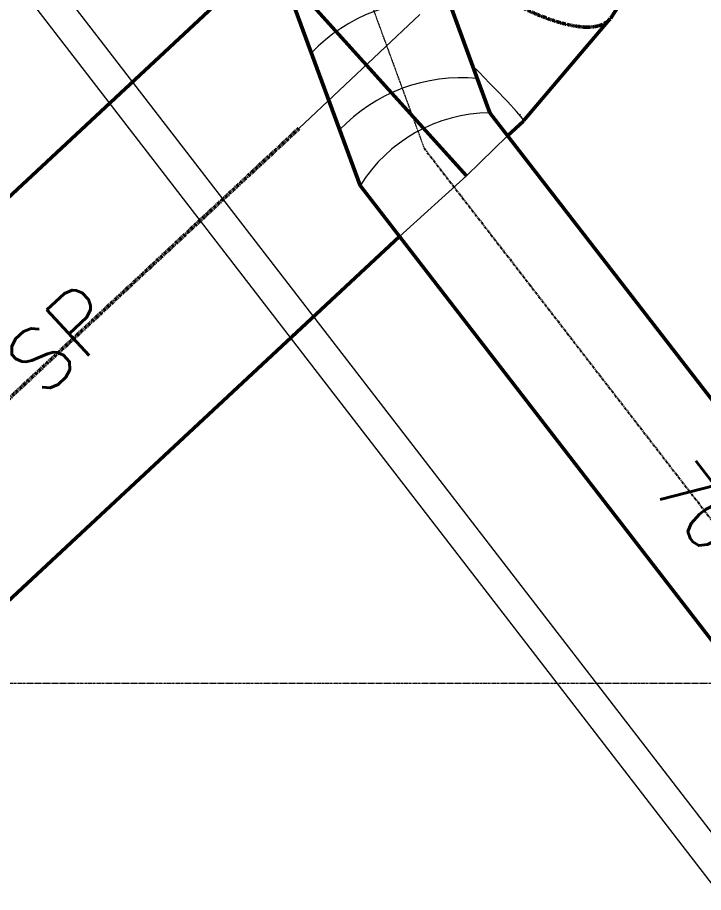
# Model space of a CAD drawing. Header units: inches. Extents: x 0 to 235202, y 0 to 361577.
# Drawn here: x 115357 to 118657, y 297221 to 301428 of the extents above; entities that cross this region are included whole.
import ezdxf

# ---------------------------------------------------------------- set-up
doc = ezdxf.new("R2010")
doc.units = ezdxf.units.IN
doc.header["$MEASUREMENT"] = 0
doc.linetypes.add('CENTER', pattern=[2, 1.25, -0.25, 0.25, -0.25])
doc.linetypes.add('PHANTOM2', pattern=[1.25, 0.625, -0.125, 0.125, -0.125, 0.125, -0.125])
for name, color, linetype, lineweight in [('.5', 8, 'Continuous', 0), ('DIM', 251, 'Continuous', 0), ('PLC WIRE', 7, 'Continuous', 0)]:
    doc.layers.add(name, color=color, linetype=linetype, lineweight=lineweight)
doc.styles.add('SIMPLEX', font='simplex.shx')
doc.styles.get("Standard").update_dxf_attribs({"font": 'arial.ttf'})
doc.linetypes.add('FENCE_LINE', pattern='A,0.5,-0.1,["X",Standard,S=0.1,R=0,X=-0.02,Y=-0.05],-0.1', length=0.7)

msp = doc.modelspace()

# ---------------------------------------------------------------- linework, layer by layer
at = {"layer": '.5', "color": 8, "linetype": 'CENTER', "ltscale": 5}
msp.add_line((116336.5, 303461.5), (117313.4, 300798.9), dxfattribs=at)
at = {"layer": '.5', "color": 8, "linetype": 'CENTER', "ltscale": 10}
msp.add_line((169573.2, 298225.3), (105058.9, 298225.3), dxfattribs=at)
at = {"color": 8, "linetype": 'PHANTOM2', "ltscale": 20}
msp.add_line((117313.4, 300798.9), (120821.2, 296266.5), dxfattribs=at)
at = {"layer": 'DIM', "color": 8, "linetype": 'Continuous', "ltscale": 25}
msp.add_line((145896.8, 262255), (107144.3, 312481.6), dxfattribs=at)
at = {"layer": 'DIM', "color": 8, "linetype": 'FENCE_LINE', "ltscale": 25}
msp.add_line((145707.3, 262255), (107025.6, 312390), dxfattribs=at)
at = {"layer": 'DIM', "color": 8, "lineweight": 50}
for p, q in [((116642.8, 303658.9), (117629.8, 300968.7)), ((116033.9, 303266.3), (117005.1, 300619.2)), ((118212.6, 301427.6), (118521.9, 301907.9)), ((118212.6, 301427.6), (118521.9, 301907.9)), ((112180.9, 297644.6), (116590, 301750.6)), ((116561.4, 301724), (117516.9, 300665.7)), ((117791, 300930.1), (118205.3, 301417.9)), ((117791, 300930.1), (118205.3, 301417.9)), ((117629.8, 300968.7), (120110.9, 297763)), ((117714.7, 300859), (117790.8, 300929.8)), ((117714.7, 300859), (117790.8, 300929.8)), ((117005.1, 300619.2), (120414, 296211.9)), ((113126, 296585.7), (117194.4, 300374.4))]:
    msp.add_line(p, q, dxfattribs=at)
at = {"layer": 'DIM', "color": 8, "linetype": 'Continuous'}
msp.add_line((117293.1, 301441.8), (116710.8, 300893.7), dxfattribs=at)
at = {"layer": 'DIM', "color": 8, "linetype": 'PHANTOM2', "lineweight": 50, "ltscale": 20}
msp.add_line((112642.5, 297105), (116710.8, 300893.7), dxfattribs=at)
at = {"layer": 'DIM', "color": 8}
for p, q in [((117516.9, 300665.7), (117714.7, 300859)), ((117194.4, 300374.4), (117516.9, 300665.7))]:
    msp.add_line(p, q, dxfattribs=at)
at = {"layer": 'DIM', "color": 8, "ltscale": 2000}
for centre, radius, start, end in [((117354.9, 300701), 806.5, 84.4078, 136.3875), ((117490.5, 300331.3), 806.5, 84.4078, 136.3875), ((117638.3, 300223.4), 746.7, 90.6926, 147.9978)]:
    msp.add_arc(centre, radius, start, end, dxfattribs=at)
at = {"layer": 'DIM', "color": 8, "linetype": 'PHANTOM2', "lineweight": 50, "ltscale": 20}
for centre, major_axis, ratio, start_param, end_param in [((117638.6, 301846.6), (571, -423.4), 0.337663, 4.388108, 5.958551), ((117638.6, 301846.6), (-571, 423.4), 0.337663, 2.817312, 3.163877), ((117638.5, 301846.6), (571, -423.4), 0.337686, 5.958873, 5.958932)]:
    msp.add_ellipse(centre, major_axis=major_axis, ratio=ratio, start_param=start_param, end_param=end_param, dxfattribs=at)
at = {"layer": 'DIM', "color": 8}
for centre, major_axis, ratio, start_param, end_param in [((117638.6, 301846.6), (571, -423.4), 0.337663, 4.388108, 5.958551), ((117638.6, 301846.6), (-571, 423.4), 0.337663, 2.817312, 3.163877), ((117277, 301420.8), (-513.8, 491), 0.036941, 3.139435, 4.194849)]:
    msp.add_ellipse(centre, major_axis=major_axis, ratio=ratio, start_param=start_param, end_param=end_param, dxfattribs=at)
at = {"layer": 'DIM', "color": 8, "lineweight": 50}
for centre, major_axis, ratio, start_param, end_param in [((117638.5, 301846.6), (571, -423.4), 0.337686, 5.958873, 5.958932), ((117276.9, 301420.9), (-513.8, 491), 0.036946, 3.445658, 3.445736), ((117276.9, 301420.9), (-513.8, 491), 0.036946, 3.445658, 3.445736)]:
    msp.add_ellipse(centre, major_axis=major_axis, ratio=ratio, start_param=start_param, end_param=end_param, dxfattribs=at)
at = {"layer": 'DIM', "color": 8, "linetype": 'PHANTOM2', "lineweight": 50, "ltscale": 20}
msp.add_open_spline([(118134.2, 301383.8), (118134.2, 301383.8), (118134.2, 301383.8), (118134.1, 301383.8)], degree=3, dxfattribs=at)
at = {"layer": 'DIM', "color": 8, "lineweight": 50}
for points in [[(118134.2, 301383.8), (118134.2, 301383.8), (118134.2, 301383.8), (118134.1, 301383.8)], [(117772.6, 300958.1), (117772.6, 300958.1), (117772.6, 300958.1), (117772.6, 300958.1)], [(117772.6, 300958.1), (117772.6, 300958.1), (117772.6, 300958.1), (117772.6, 300958.1)]]:
    msp.add_open_spline(points, degree=3, dxfattribs=at)

# ---------------------------------------------------------------- texts
at = {"layer": 'DIM', "color": 8, "style": 'SIMPLEX'}
msp.add_text('∅1400 SP', height=300, rotation=42.9619, dxfattribs=at).set_placement((114385.6, 298576.2))
at = {"layer": 'DIM', "color": 8, "ltscale": 2000, "style": 'SIMPLEX'}
msp.add_text('700%%C', height=250, rotation=307.65, dxfattribs=at).set_placement((118402.6, 299169.8))
at = {"layer": 'PLC WIRE', "color": 8, "ltscale": 2000, "style": 'SIMPLEX'}
msp.add_text('700%%C', height=250, rotation=307.65, dxfattribs=at).set_placement((118402.6, 299169.8))

doc.saveas('drawing.dxf')
